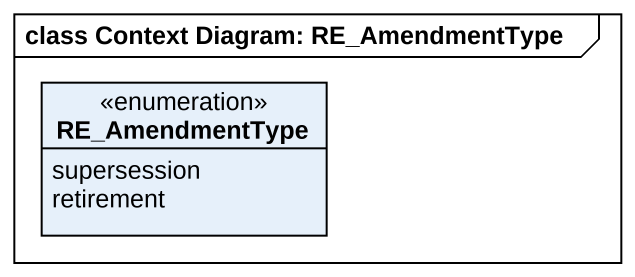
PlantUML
@startuml
mainframe class Context Diagram: RE_AmendmentType
hide circle
hide empty members
enum RE_AmendmentType {
  supersession
  retirement
}
@enduml
